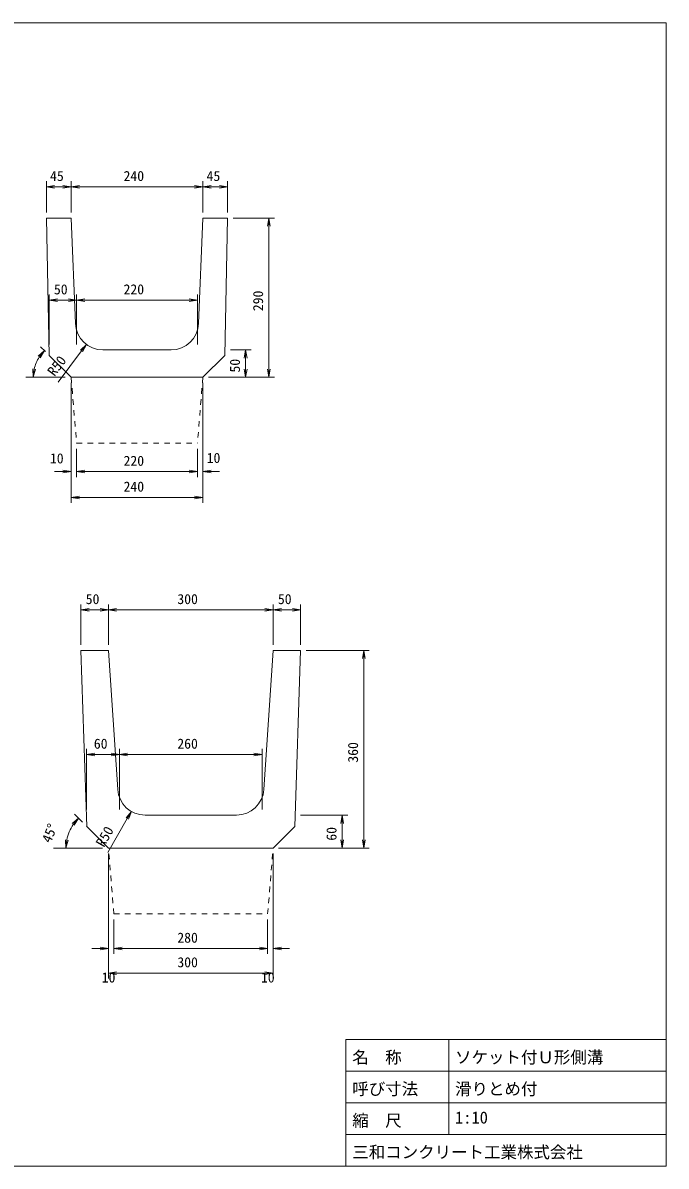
# Model space of a CAD drawing. Units: millimetres, scale not verified. Extents: x 1783 to 31857, y 1469 to 22291.
# Drawn here: x 20142 to 31857, y 1469 to 22291 of the extents above; entities that cross this region are included whole.
import ezdxf
from ezdxf.enums import TextEntityAlignment as Align

# ---------------------------------------------------------------- set-up
doc = ezdxf.new("R2010")
doc.units = ezdxf.units.MM
doc.header["$LTSCALE"] = 40
doc.linetypes.add('USER1', pattern=[5, 2.5, -2.5])
for name, color, linetype, lineweight in [('D-STR-DIM（寸法）', 7, 'Continuous', 18), ('D-STR-STR2（構造物）', 7, 'USER1', 18), ('D-STR（構造物外形線）', 1, 'Continuous', 18), ('D-TTL(外枠）', 2, 'Continuous', 18)]:
    doc.layers.add(name, color=color, linetype=linetype, lineweight=lineweight)
doc.layers.add('D-TTL-TXT（文字）', color=7, linetype='Continuous')
doc.styles.add('ＭＳ ゴシック', font='')
doc.styles.get('ＭＳ ゴシック').set_extended_font_data('MS Gothic')

msp = doc.modelspace()

# ---------------------------------------------------------------- linework, layer by layer
at = {"layer": 'D-STR-DIM（寸法）'}
for p, q in [((20570.71, 18835.61), (20570.71, 19406.13)), ((21020.71, 18835.61), (21020.71, 19406.13)), ((21020.71, 18835.61), (21020.71, 19406.13)), ((23420.71, 18835.61), (23420.71, 19406.13)), ((23420.71, 18835.61), (23420.71, 19406.13)), ((23870.71, 18835.61), (23870.71, 19406.13)), ((20570.71, 19306.13), (20720.71, 19331.13)), ((20720.71, 19281.13), (20570.71, 19306.13)), ((20570.71, 19306.13), (20720.71, 19306.13)), ((20720.71, 19306.13), (20870.71, 19306.13)), ((20870.71, 19331.13), (21020.71, 19306.13)), ((21020.71, 19306.13), (20870.71, 19281.13)), ((21020.71, 19306.13), (20870.71, 19306.13)), ((21020.71, 19306.13), (21170.71, 19331.13)), ((21170.71, 19281.13), (21020.71, 19306.13)), ((21020.71, 19306.13), (21170.71, 19306.13)), ((21170.71, 19306.13), (23270.71, 19306.13)), ((23270.71, 19331.13), (23420.71, 19306.13)), ((23420.71, 19306.13), (23270.71, 19281.13)), ((23420.71, 19306.13), (23270.71, 19306.13)), ((23420.71, 19306.13), (23570.71, 19331.13)), ((23570.71, 19281.13), (23420.71, 19306.13)), ((23420.71, 19306.13), (23570.71, 19306.13)), ((23570.71, 19306.13), (23720.71, 19306.13)), ((23720.71, 19331.13), (23870.71, 19306.13)), ((23870.71, 19306.13), (23720.71, 19281.13)), ((23870.71, 19306.13), (23720.71, 19306.13)), ((23970.71, 18735.61), (24722.01, 18735.61)), ((24597.01, 18585.61), (24622.01, 18735.61)), ((24622.01, 18735.61), (24647.01, 18585.61)), ((24622.01, 18735.61), (24622.01, 18585.61)), ((24622.01, 15985.61), (24622.01, 18585.61)), ((20620.71, 16435.61), (20620.71, 17341.38)), ((21120.71, 16435.61), (21120.71, 17341.38)), ((21120.71, 16435.61), (21120.71, 17341.38)), ((23320.71, 16435.61), (23320.71, 17341.38)), ((20620.71, 17241.38), (20770.71, 17266.38)), ((20770.71, 17216.38), (20620.71, 17241.38)), ((20620.71, 17241.38), (20770.71, 17241.38)), ((20770.71, 17241.38), (20970.71, 17241.38)), ((20970.71, 17266.38), (21120.71, 17241.38)), ((21120.71, 17241.38), (20970.71, 17216.38)), ((21120.71, 17241.38), (20970.71, 17241.38)), ((21120.71, 17241.38), (21270.71, 17266.38)), ((21270.71, 17216.38), (21120.71, 17241.38)), ((21120.71, 17241.38), (21270.71, 17241.38)), ((21270.71, 17241.38), (23170.71, 17241.38)), ((23170.71, 17266.38), (23320.71, 17241.38)), ((23320.71, 17241.38), (23170.71, 17216.38)), ((23320.71, 17241.38), (23170.71, 17241.38)), ((20420.46, 16221.14), (20533.84, 16322.49)), ((20533.84, 16322.49), (20439.95, 16205.5)), ((20533.84, 16322.49), (20459.45, 16189.85)), ((20552.13, 16304.19), (20463.12, 16393.2)), ((20782.52, 15749.72), (21209.28, 16316.39)), ((21189.31, 16331.43), (21299.52, 16436.21)), ((21299.52, 16436.21), (21209.28, 16316.39)), ((21299.52, 16436.21), (21229.25, 16301.35)), ((23920.71, 16335.61), (24299.67, 16335.61)), ((24174.67, 16185.61), (24199.67, 16335.61)), ((24199.67, 16335.61), (24224.67, 16185.61)), ((24199.67, 16335.61), (24199.67, 16185.61)), ((24199.67, 15985.61), (24199.67, 16185.61)), ((20914.84, 15835.61), (20195.3, 15835.61)), ((20332.17, 15835.61), (20323.65, 15987.44)), ((20332.17, 15835.61), (20348.5, 15984.72)), ((20373.36, 15981.99), (20332.17, 15835.61)), ((23520.71, 15835.61), (24299.67, 15835.61)), ((23520.71, 15835.61), (24722.01, 15835.61)), ((24199.67, 15835.61), (24174.67, 15985.61)), ((24224.67, 15985.61), (24199.67, 15835.61)), ((24199.67, 15835.61), (24199.67, 15985.61)), ((24622.01, 15835.61), (24597.01, 15985.61)), ((24647.01, 15985.61), (24622.01, 15835.61)), ((24622.01, 15835.61), (24622.01, 15985.61)), ((21020.71, 15735.61), (21020.71, 13548.62)), ((21020.71, 15735.61), (21020.71, 14018.91)), ((23420.71, 15735.61), (23420.71, 13548.62)), ((23420.71, 15735.61), (23420.71, 14018.91)), ((21120.71, 14535.61), (21120.71, 14018.91)), ((21120.71, 14535.61), (21120.71, 14018.91)), ((23320.71, 14535.61), (23320.71, 14018.91)), ((23320.71, 14535.61), (23320.71, 14018.91)), ((20870.71, 14118.91), (20720.71, 14118.91)), ((20870.71, 14143.91), (21020.71, 14118.91)), ((21020.71, 14118.91), (20870.71, 14093.91)), ((21020.71, 14118.91), (20870.71, 14118.91)), ((21120.71, 14118.91), (21270.71, 14143.91)), ((21120.71, 14118.91), (21270.71, 14143.91)), ((21270.71, 14093.91), (21120.71, 14118.91)), ((21120.71, 14118.91), (21270.71, 14118.91)), ((21270.71, 14093.91), (21120.71, 14118.91)), ((21120.71, 14118.91), (21270.71, 14118.91)), ((21270.71, 14118.91), (21420.71, 14118.91)), ((21270.71, 14118.91), (23170.71, 14118.91)), ((23170.71, 14118.91), (23020.71, 14118.91)), ((23170.71, 14143.91), (23320.71, 14118.91)), ((23170.71, 14143.91), (23320.71, 14118.91)), ((23320.71, 14118.91), (23170.71, 14093.91)), ((23320.71, 14118.91), (23170.71, 14118.91)), ((23320.71, 14118.91), (23170.71, 14093.91)), ((23320.71, 14118.91), (23170.71, 14118.91)), ((23420.71, 14118.91), (23570.71, 14143.91)), ((23570.71, 14093.91), (23420.71, 14118.91)), ((23420.71, 14118.91), (23570.71, 14118.91)), ((23570.71, 14118.91), (23720.71, 14118.91)), ((21020.71, 13648.62), (21170.71, 13673.62)), ((21170.71, 13623.62), (21020.71, 13648.62)), ((21020.71, 13648.62), (21170.71, 13648.62)), ((21170.71, 13648.62), (23270.71, 13648.62)), ((23270.71, 13673.62), (23420.71, 13648.62)), ((23420.71, 13648.62), (23270.71, 13623.62)), ((23420.71, 13648.62), (23270.71, 13648.62)), ((21199.93, 10961.6), (21199.93, 11700.24)), ((21699.93, 10961.6), (21699.93, 11700.24)), ((21699.93, 10961.6), (21699.93, 11700.24)), ((24699.93, 10961.6), (24699.93, 11700.24)), ((24699.93, 10961.6), (24699.93, 11700.24)), ((25199.93, 10961.6), (25199.93, 11700.24)), ((21199.93, 11600.24), (21349.93, 11625.24)), ((21349.93, 11575.24), (21199.93, 11600.24)), ((21199.93, 11600.24), (21349.93, 11600.24)), ((21349.93, 11600.24), (21549.93, 11600.24)), ((21549.93, 11625.24), (21699.93, 11600.24)), ((21699.93, 11600.24), (21549.93, 11575.24)), ((21699.93, 11600.24), (21549.93, 11600.24)), ((21699.93, 11600.24), (21849.93, 11625.24)), ((21849.93, 11575.24), (21699.93, 11600.24)), ((21699.93, 11600.24), (21849.93, 11600.24)), ((21849.93, 11600.24), (24549.93, 11600.24)), ((24549.93, 11625.24), (24699.93, 11600.24)), ((24699.93, 11600.24), (24549.93, 11575.24)), ((24699.93, 11600.24), (24549.93, 11600.24)), ((24699.93, 11600.24), (24849.93, 11625.24)), ((24849.93, 11575.24), (24699.93, 11600.24)), ((24699.93, 11600.24), (24849.93, 11600.24)), ((24849.93, 11600.24), (25049.93, 11600.24)), ((25049.93, 11625.24), (25199.93, 11600.24)), ((25199.93, 11600.24), (25049.93, 11575.24)), ((25199.93, 11600.24), (25049.93, 11600.24)), ((25299.93, 10861.6), (26450.82, 10861.6)), ((26325.82, 10711.6), (26350.82, 10861.6)), ((26350.82, 10861.6), (26375.82, 10711.6)), ((26350.82, 10861.6), (26350.82, 10711.6)), ((26350.82, 7411.6), (26350.82, 10711.6)), ((21299.93, 7961.6), (21299.93, 9066.69)), ((21299.93, 8966.69), (21449.93, 8991.69)), ((21449.93, 8941.69), (21299.93, 8966.69)), ((21299.93, 8966.69), (21449.93, 8966.69)), ((21449.93, 8966.69), (21749.93, 8966.69)), ((21749.93, 8991.69), (21899.93, 8966.69)), ((21899.93, 8966.69), (21749.93, 8941.69)), ((21899.93, 8966.69), (21749.93, 8966.69)), ((21899.93, 7961.6), (21899.93, 9066.69)), ((21899.93, 7961.6), (21899.93, 9066.69)), ((21899.93, 8966.69), (22049.93, 8991.69)), ((22049.93, 8941.69), (21899.93, 8966.69)), ((21899.93, 8966.69), (22049.93, 8966.69)), ((22049.93, 8966.69), (24349.93, 8966.69)), ((24349.93, 8991.69), (24499.93, 8966.69)), ((24499.93, 8966.69), (24349.93, 8941.69)), ((24499.93, 8966.69), (24349.93, 8966.69)), ((24499.93, 7961.6), (24499.93, 9066.69)), ((22022.83, 7810.07), (22119.1, 7927.79)), ((22119.1, 7927.79), (22044.52, 7797.64)), ((22119.1, 7927.79), (22066.21, 7785.21)), ((21039.03, 7707.94), (21153.61, 7807.92)), ((21153.61, 7807.92), (21058.34, 7692.06)), ((21153.61, 7807.92), (21077.66, 7676.18)), ((21229.22, 7732.31), (21082.9, 7878.63)), ((21691.8, 7182.16), (22044.52, 7797.64)), ((25199.93, 7861.6), (26058.52, 7861.6)), ((25933.52, 7711.6), (25958.52, 7861.6)), ((25958.52, 7861.6), (25983.52, 7711.6)), ((25958.52, 7861.6), (25958.52, 7711.6)), ((25958.52, 7411.6), (25958.52, 7711.6)), ((20927.32, 7261.6), (20917, 7413.32)), ((20927.32, 7261.6), (20941.88, 7410.89)), ((20966.76, 7408.47), (20927.32, 7261.6)), ((25958.52, 7261.6), (25933.52, 7411.6)), ((25983.52, 7411.6), (25958.52, 7261.6)), ((25958.52, 7261.6), (25958.52, 7411.6)), ((26350.82, 7261.6), (26325.82, 7411.6)), ((26375.82, 7411.6), (26350.82, 7261.6)), ((26350.82, 7261.6), (26350.82, 7411.6)), ((21590.9, 7261.6), (20701.69, 7261.6)), ((21699.93, 7161.6), (21699.93, 4885.47)), ((21699.93, 7161.6), (21699.93, 5333.26)), ((24699.93, 7161.6), (24699.93, 4885.47)), ((24699.93, 7161.6), (24699.93, 5333.26)), ((24799.93, 7261.6), (26058.52, 7261.6)), ((24799.93, 7261.6), (26450.82, 7261.6)), ((21799.93, 5961.6), (21799.93, 5333.26)), ((21799.93, 5961.6), (21799.93, 5333.26)), ((24599.93, 5961.6), (24599.93, 5333.26)), ((24599.93, 5961.6), (24599.93, 5333.26)), ((21549.93, 5433.26), (21399.93, 5433.26)), ((21549.93, 5458.26), (21699.93, 5433.26)), ((21699.93, 5433.26), (21549.93, 5408.26)), ((21699.93, 5433.26), (21549.93, 5433.26)), ((21799.93, 5433.26), (21949.93, 5458.26)), ((21799.93, 5433.26), (21949.93, 5458.26)), ((21949.93, 5408.26), (21799.93, 5433.26)), ((21799.93, 5433.26), (21949.93, 5433.26)), ((21949.93, 5408.26), (21799.93, 5433.26)), ((21799.93, 5433.26), (21949.93, 5433.26)), ((21949.93, 5433.26), (22099.93, 5433.26)), ((21949.93, 5433.26), (24449.93, 5433.26)), ((24449.93, 5433.26), (24299.93, 5433.26)), ((24449.93, 5458.26), (24599.93, 5433.26)), ((24449.93, 5458.26), (24599.93, 5433.26)), ((24599.93, 5433.26), (24449.93, 5408.26)), ((24599.93, 5433.26), (24449.93, 5433.26)), ((24599.93, 5433.26), (24449.93, 5408.26)), ((24599.93, 5433.26), (24449.93, 5433.26)), ((24699.93, 5433.26), (24849.93, 5458.26)), ((24849.93, 5408.26), (24699.93, 5433.26)), ((24699.93, 5433.26), (24849.93, 5433.26)), ((24849.93, 5433.26), (24999.93, 5433.26)), ((21699.93, 4985.47), (21849.93, 5010.47)), ((24549.93, 5010.47), (24699.93, 4985.47)), ((21849.93, 4960.47), (21699.93, 4985.47)), ((21699.93, 4985.47), (21849.93, 4985.47)), ((21849.93, 4985.47), (24549.93, 4985.47)), ((24699.93, 4985.47), (24549.93, 4960.47)), ((24699.93, 4985.47), (24549.93, 4985.47))]:
    msp.add_line(p, q, dxfattribs=at)
for centre, radius, start, end in [((21020.71, 15835.61), 688.54, 147.50674, 167.49326), ((21699.93, 7261.6), 772.61, 146.14134, 168.85866)]:
    msp.add_arc(centre, radius, start, end, dxfattribs=at)
at = {"layer": 'D-STR-STR2（構造物）', "color": 4}
for p, q in [((21020.71, 15835.61), (21120.71, 14635.61)), ((23420.71, 15835.61), (23320.71, 14635.61)), ((21120.71, 14635.61), (23320.71, 14635.61)), ((21799.93, 6061.6), (21699.93, 7261.6)), ((24599.93, 6061.6), (24699.93, 7261.6)), ((21799.93, 6061.6), (24599.93, 6061.6))]:
    msp.add_line(p, q, dxfattribs=at)
at = {"layer": 'D-STR（構造物外形線）'}
for p, q in [((20570.71, 18735.61), (20622.84, 16233.48)), ((20570.71, 18735.61), (21020.71, 18735.61)), ((21020.71, 18735.61), (21100.75, 16814.6)), ((23420.71, 18735.61), (23340.67, 16814.6)), ((23870.71, 18735.61), (23420.71, 18735.61)), ((23870.71, 18735.61), (23818.58, 16233.48)), ((21600.31, 16335.61), (22841.11, 16335.61)), ((21020.71, 15835.61), (20622.84, 16233.48)), ((23420.71, 15835.61), (23818.58, 16233.48)), ((21020.71, 15835.61), (23420.71, 15835.61)), ((21199.93, 10861.6), (21306.83, 7654.7)), ((21199.93, 10861.6), (21699.93, 10861.6)), ((21699.93, 10861.6), (21868.82, 8328.34)), ((24699.93, 10861.6), (24531.05, 8328.34)), ((25199.93, 10861.6), (24699.93, 10861.6)), ((25199.93, 10861.6), (25093.04, 7654.7)), ((22367.71, 7861.6), (24032.16, 7861.6)), ((21699.93, 7261.6), (21299.93, 7661.6)), ((24699.93, 7261.6), (25093.04, 7654.7)), ((24699.93, 7261.6), (25093.04, 7654.7)), ((21699.93, 7261.6), (24699.93, 7261.6))]:
    msp.add_line(p, q, dxfattribs=at)
for centre, start, end in [((21600.31, 16835.61), 182.40873, 270), ((22841.11, 16835.61), 270, 357.59127), ((22367.71, 8361.6), 183.81407, 270), ((24032.16, 8361.6), 270, 356.18593)]:
    msp.add_arc(centre, 500, start, end, dxfattribs=at)
at = {"layer": 'D-TTL(外枠）'}
for p, q in [((1782.89, 22291.27), (31857.11, 22291.27)), ((31857.11, 22291.27), (31857.11, 1468.73)), ((26025.11, 3772.73), (31857.11, 3772.73)), ((26025.11, 3772.73), (26025.11, 1468.73)), ((27897.11, 3772.73), (27897.11, 2044.73)), ((26025.11, 3196.73), (31857.11, 3196.73)), ((26025.11, 2620.73), (31857.11, 2620.73)), ((26025.11, 2044.73), (31857.11, 2044.73)), ((1782.89, 1468.73), (31857.11, 1468.73))]:
    msp.add_line(p, q, dxfattribs=at)

# ---------------------------------------------------------------- texts
at = {"layer": 'D-STR-DIM（寸法）', "style": 'ＭＳ ゴシック'}
for s, p in [('45', (20637.72, 19356.13)), ('240', (21975.79, 19356.13)), ('45', (23487.72, 19356.13)), ('50', (20707.64, 17291.38)), ('220', (21975.79, 17291.38)), ('10', (20634.85, 14212.67)), ('220', (21975.79, 14168.91)), ('10', (23489.56, 14221.6)), ('240', (21975.79, 13698.62)), ('50', (21286.86, 11650.24)), ('300', (22955.64, 11650.24)), ('50', (24786.86, 11650.24)), ('60', (21434.96, 9016.69)), ('260', (22955.01, 9016.69)), ('280', (22955.01, 5483.26)), ('300', (22955.64, 5035.47)), ('10', (21577.98, 4758.26)), ('10', (24477.98, 4758.26))]:
    msp.add_text(s, height=183.3, dxfattribs=at).set_placement(p, align=Align.BOTTOM_LEFT)
for s, rotation, p in [('290', 90, (24572.01, 17040.69)), ('R50', 53.016, (20763.5, 15807.58)), ('50', 90, (24149.67, 15922.54)), ('360', 90, (26300.82, 8817.31)), ('45°', 67.5, (20698.19, 7319.4)), ('R50', 60.184, (21665.7, 7237.19)), ('60', 90, (25908.52, 7396.63))]:
    msp.add_text(s, height=183.3, rotation=rotation, dxfattribs=at).set_placement(p, align=Align.BOTTOM_LEFT)
at = {"layer": 'D-TTL-TXT（文字）', "style": 'ＭＳ ゴシック'}
for s, p in [('名\u3000称', (26140.97, 3275.54)), ('ソケット付Ｕ形側溝', (28012.97, 3275.54)), ('呼び寸法', (26140.97, 2699.54)), ('滑りとめ付', (28012.97, 2699.54)), ('縮\u3000尺', (26140.97, 2123.54)), ('1:10', (28012.97, 2178.37)), ('三和コンクリート工業株式会社', (26140.97, 1547.54))]:
    msp.add_text(s, height=219.9, dxfattribs=at).set_placement(p, align=Align.BOTTOM_LEFT)

doc.saveas('drawing.dxf')
